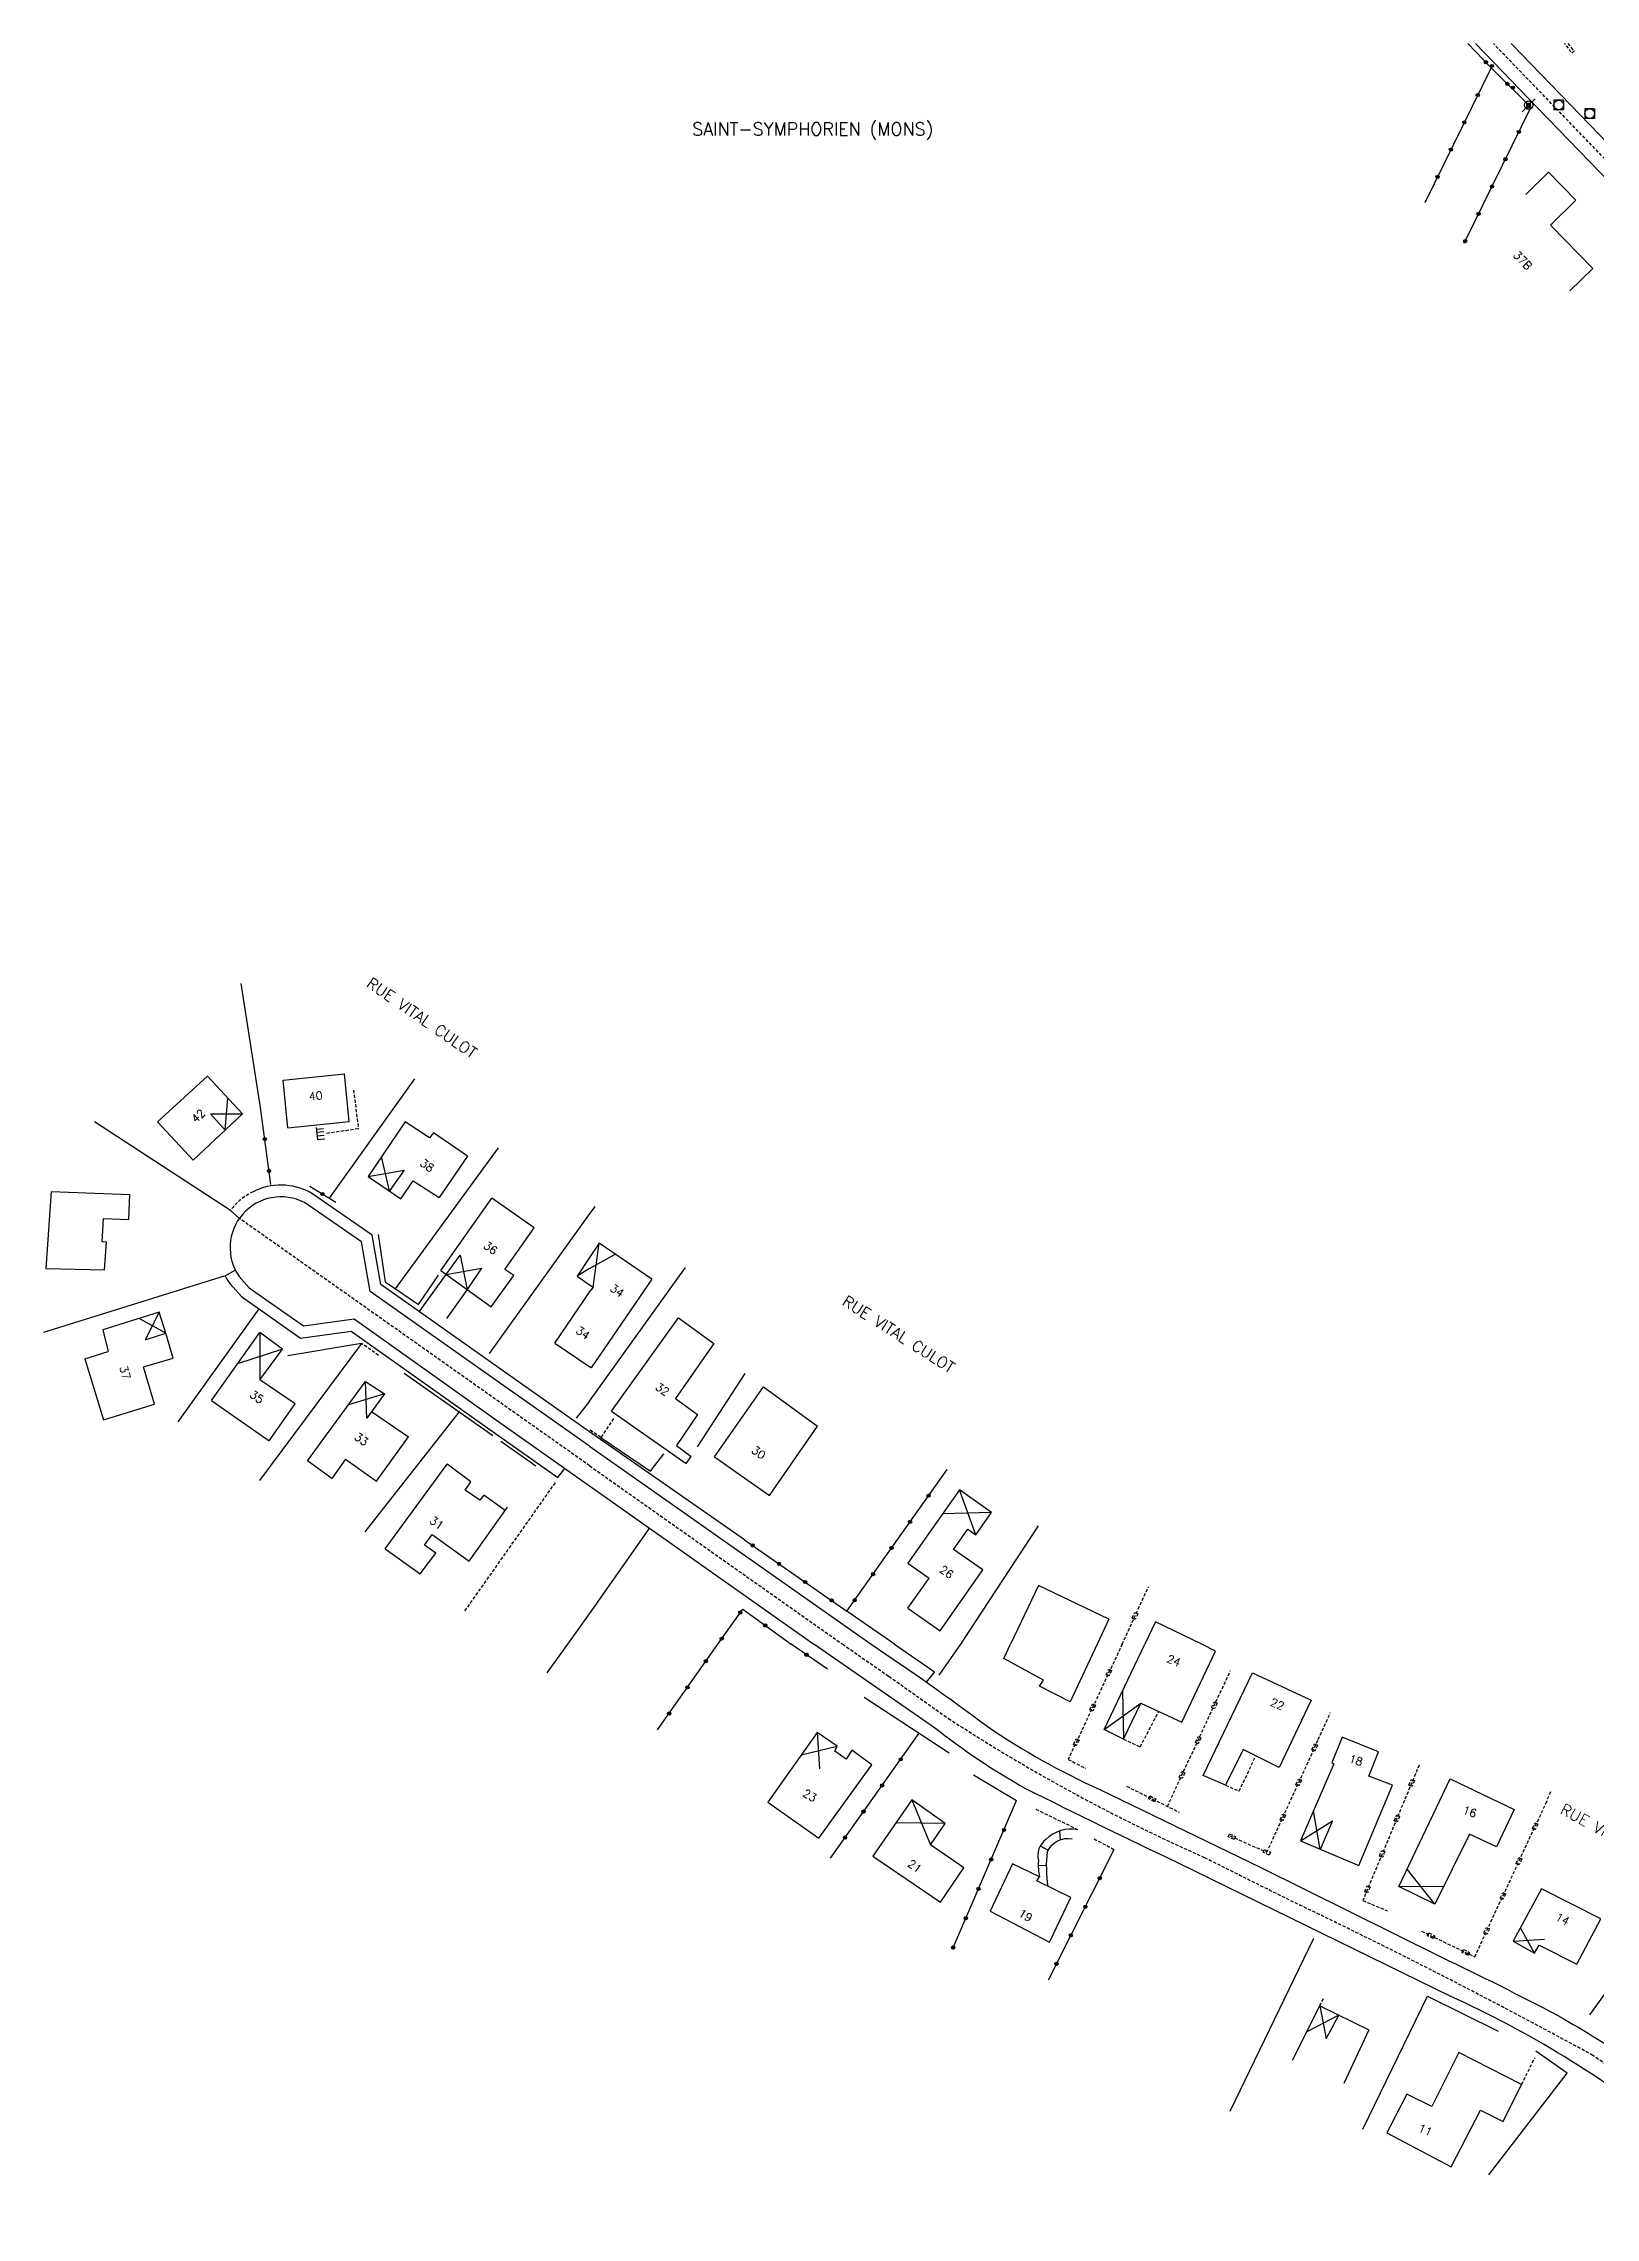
# Model space of a CAD drawing. Header units: millimetres. Extents: x 123000 to 124000, y 125000 to 126000.
# Drawn here: x 123414.7 to 123657, y 125660.5 to 126000 of the extents above; entities that cross this region are included whole.
import ezdxf
from ezdxf.enums import TextEntityAlignment as Align

# ---------------------------------------------------------------- set-up
doc = ezdxf.new("R2010")
doc.units = ezdxf.units.MM
doc.linetypes.add('DASHED', pattern=[0.75, 0.5, -0.25])
doc.layers.get('0').update_dxf_attribs({"linetype": 'CONTINUOUS'})
for name, color, linetype in [('W0001', 6, 'DASHED'), ('W0008', 7, 'CONTINUOUS'), ('W0100', 7, 'CONTINUOUS'), ('W0112', 1, 'DASHED'), ('W0310', 3, 'CONTINUOUS'), ('W0322', 7, 'CONTINUOUS'), ('W0420', 7, 'CONTINUOUS'), ('W0471', 7, 'CONTINUOUS'), ('W0980', 7, 'CONTINUOUS'), ('W0989', 7, 'CONTINUOUS'), ('W0991', 7, 'CONTINUOUS')]:
    doc.layers.add(name, color=color, linetype=linetype)
doc.styles.get("Standard").update_dxf_attribs({"font": 'romans.shx', "width": 0.85})

# ---------------------------------------------------------------- blocks, each defined once
blk = doc.blocks.new('T471')
for p, q in [((-0.333334, 0.333334), (-0.333334, -0.333334)), ((-0.333334, 0.333334), (0.333334, 0.333334)), ((-0.333334, 0), (0, 0)), ((0.500001, 0.500001), (1.000002, 1.000002)), ((-0.500001, -0.500001), (-1.000002, -1.000002)), ((-0.333334, -0.333334), (0.333334, -0.333334))]:
    blk.add_line(p, q)
blk.add_ellipse((0, 0), major_axis=(0.471405, 0.471405), ratio=1, start_param=5.4977871438, end_param=11.780972451)
blk = doc.blocks.new('t322o')
at = {"color": 0, "linetype": 'Continuous'}
for radius in [0.25, 0.15]:
    blk.add_circle((0, 0), radius, dxfattribs=at)
blk = doc.blocks.new('T420')
for p, q in [((0.75, 0.75), (-0.75, 0.75)), ((-0.75, 0.75), (-0.75, -0.75)), ((0.75, 0.75), (0.75, -0.75)), ((0.75, -0.75), (-0.75, -0.75))]:
    blk.add_line(p, q)
blk.add_ellipse((0, 0), major_axis=(-0.53, 0.53), ratio=1, start_param=3.926991, end_param=10.210176)

msp = doc.modelspace()

# ---------------------------------------------------------------- linework, layer by layer
at = {"layer": 'W0001', "flags": 128}
msp.add_lwpolyline([(123833.2, 125777.18), (123801.58, 125813.94), (123777.26, 125842.31), (123758.68, 125864.77), (123740.55, 125886.8), (123717.74, 125914.53), (123697.18, 125939.51), (123687.62, 125951), (123679.79, 125959.84), (123672.25, 125967.69), (123659.53, 125980.9), (123650.9, 125989.84), (123641.1, 126000)], dxfattribs=at)
at = {"layer": 'W0001'}
for points in [[(123500, 125777.86), (123445.31, 125816.51)], [(123500, 125777.86), (123539.48, 125750)]]:
    msp.add_lwpolyline(points, dxfattribs=at)
msp.add_lwpolyline([(123539.48, 125750), (123546.72, 125744.98), (123556.03, 125738.39, 0.040357), (123595.98, 125716.69, 0.000354), (123611.01, 125709.19, -0.013454), (123656.63, 125685.77, -0.000942), (123692.88, 125659.86), (123710.64, 125646.75), (123726.06, 125635.44), (123733.6, 125628.85, -0.013194), (123742.4, 125620.16)], format="xyb", dxfattribs=at)
at = {"layer": 'W0008', "flags": 128}
msp.add_lwpolyline([(123831.17, 125776.47), (123797.01, 125816.21), (123777.1, 125839.41), (123773.81, 125843.29), (123769.28, 125848.73), (123761.16, 125858.61), (123728.47, 125898.34), (123692.34, 125942.2), (123685.9, 125949.95, 0.006026), (123685.34, 125950.6, 0.0011), (123682.26, 125954.11, 0.001166), (123679.92, 125956.74, 0.004111), (123679.25, 125957.48, 0.003678), (123678.11, 125958.7, 0.001816), (123675.77, 125961.15), (123662.47, 125974.95), (123648.02, 125989.92), (123638.32, 126000)], format="xyb", dxfattribs=at)
msp.add_lwpolyline([(123643.88, 126000), (123651.59, 125992.01), (123666.69, 125976.36)], dxfattribs=at)
at = {"layer": 'W0008'}
for points in [[(123500, 125780.94), (123486.58, 125790.37), (123465.75, 125805.1), (123464.4, 125812.83), (123455.48, 125818.96, 0.785109), (123445.29, 125807.4), (123446.85, 125805.66), (123455.31, 125799.7), (123463.24, 125800.8), (123485.1, 125785.26), (123500, 125774.75)], [(123500, 125783.16), (123487.63, 125791.86), (123467.42, 125806.16), (123466.06, 125813.9), (123456.43, 125820.53, 0.243498), (123447.45, 125820.67, 0.243498)], [(123443.09, 125807.52, 0.038033), (123443.86, 125806.26), (123445.63, 125804.29), (123454.84, 125797.8), (123462.77, 125798.9), (123484.04, 125783.77), (123495.05, 125776.01)], [(123500, 125537.63, -0.041189), (123526.58, 125540.87, -0.038014), (123554.46, 125537.32, 0.047182), (123573.3, 125534.67, 0.120565), (123594.41, 125538.46, 0.048168), (123621.66, 125550.87, -0.002498), (123634.05, 125557.94), (123656.93, 125571.47), (123690.48, 125591.47), (123715.97, 125606.46, 0.092445), (123727.85, 125617.45, 0.343053), (123728.1, 125629.25, 0.134183), (123723.39, 125633.67), (123700.14, 125650.58), (123668.63, 125674.03, 0.062286), (123634.33, 125695.02), (123591.93, 125715.8, -0.004878), (123567.98, 125727.47, -0.039251), (123553.83, 125736.94), (123534.99, 125750)], [(123543.97, 125750, -0.013407), (123562.04, 125737.19, 0.045651), (123579.67, 125727.31), (123604.7, 125715.17), (123632.89, 125701.16, -0.009652), (123651.17, 125692, -0.028414), (123675.61, 125676.05), (123701.39, 125657.36), (123735.7, 125632.02, 0.258738), (123749.79, 125629.56, 0.200415)]]:
    msp.add_lwpolyline(points, format="xyb", dxfattribs=at)
for points in [[(123443.93, 125817.72), (123445.31, 125816.51)], [(123443.09, 125807.52), (123444.68, 125808.41)], [(123524.19, 125766.31), (123500, 125783.16)], [(123500, 125780.94), (123543.97, 125750)], [(123495.05, 125776.01), (123496.15, 125777.46)], [(123500, 125774.75), (123534.99, 125750)], [(123547.59, 125750), (123540.17, 125755.17)], [(123547.59, 125750), (123553.86, 125745.67), (123552.56, 125744.09)]]:
    msp.add_lwpolyline(points, dxfattribs=at)
at = {"layer": 'W0100', "flags": 128}
msp.add_lwpolyline([(123653, 125961.36), (123656.6, 125964.88), (123650.02, 125971.63), (123653.97, 125975.54), (123649.71, 125979.91), (123646.13, 125976.42)], dxfattribs=at)
at = {"layer": 'W0100'}
for points in [[(123432.54, 125831.56), (123440.36, 125838.7)], [(123445.83, 125832.83), (123440.36, 125838.7)], [(123452.13, 125838.11), (123461.72, 125839.1)], [(123452.89, 125830.66), (123452.13, 125838.11)], [(123462.48, 125831.64), (123461.72, 125839.1)], [(123438.08, 125825.61), (123445.83, 125832.83)], [(123443.1, 125830.28), (123440.82, 125832.81), (123445.83, 125832.83)], [(123443.1, 125830.28), (123443.5, 125835.33)], [(123438.08, 125825.61), (123432.54, 125831.56)], [(123452.89, 125830.66), (123462.48, 125831.64)], [(123457.29, 125830.7), (123457.49, 125828.81), (123458.64, 125828.92)], [(123457.32, 125830.43), (123458.46, 125830.55)], [(123457.37, 125829.95), (123458.52, 125830.07)], [(123457.43, 125829.38), (123458.58, 125829.51)], [(123475, 125829.1), (123471.22, 125831.58), (123465.4, 125823.04), (123470.54, 125819.57), (123472.46, 125822.36), (123476.49, 125819.76)], [(123475.62, 125829.87), (123475, 125829.1)], [(123480.94, 125826.2), (123475.62, 125829.87)], [(123465.4, 125823.04), (123471.03, 125824.03), (123468.74, 125820.78), (123467.53, 125826.16)], [(123480.94, 125826.2), (123476.49, 125819.76)], [(123415.94, 125820.72), (123415.08, 125808.65)], [(123415.94, 125820.72), (123428.24, 125820.22)], [(123424.25, 125808.44), (123424.59, 125812.76), (123423.91, 125812.84), (123424.08, 125816.49), (123428.07, 125816.32), (123428.24, 125820.22)], [(123476.76, 125808.38), (123484.75, 125819.64)], [(123488.18, 125807.56), (123486.76, 125808.51), (123491.35, 125815), (123484.75, 125819.64)], [(123501.47, 125812.63), (123500, 125810.38)], [(123500.53, 125805.78), (123501.47, 125812.63)], [(123509.69, 125807.01), (123501.47, 125812.63)], [(123473.4, 125801.92), (123479.78, 125810.75), (123480.9, 125805.38), (123477.67, 125800.84)], [(123500, 125810.38), (123498.04, 125807.5), (123500, 125806.14)], [(123500, 125808.66), (123503.99, 125810.91)], [(123415.08, 125808.65), (123424.25, 125808.44)], [(123476.76, 125808.38), (123484.64, 125802.67)], [(123477.62, 125807.76), (123483.13, 125808.7), (123480.9, 125805.38)], [(123484.64, 125802.67), (123488.18, 125807.56)], [(123500, 125808.66), (123498.04, 125807.5)], [(123500, 125806.14), (123500.53, 125805.78), (123500.21, 125805.29)], [(123509.69, 125807.01), (123500.24, 125793.17)], [(123494.58, 125797.03), (123500.21, 125805.29)], [(123432.06, 125787.48), (123430.35, 125793.33), (123434.97, 125794.67), (123433.84, 125798.57), (123432.82, 125801.85), (123423.98, 125799.08), (123424.86, 125795.72)], [(123433.84, 125798.57), (123429.66, 125800.86)], [(123432.82, 125801.85), (123430.59, 125797.54)], [(123503.4, 125786.37), (123513.88, 125800.96)], [(123513.88, 125800.96), (123519.41, 125796.97), (123513.42, 125788.37), (123516.85, 125785.88), (123513.55, 125781.02), (123515.83, 125779.31)], [(123421.19, 125794.56), (123424.86, 125795.72)], [(123430.59, 125797.54), (123433.84, 125798.57)], [(123440.96, 125788.07), (123448.53, 125798.67)], [(123452.03, 125796.1), (123445.02, 125793.76)], [(123454.01, 125787.56), (123448.53, 125791.28), (123452.03, 125796.1), (123448.53, 125798.67), (123448.53, 125791.28)], [(123494.58, 125797.03), (123500.01, 125793.32)], [(123421.19, 125794.56), (123424.08, 125785.05)], [(123500.24, 125793.17), (123500.01, 125793.32)], [(123459.76, 125775.85), (123455.96, 125778.62), (123465, 125791.03), (123467.98, 125789.08), (123465.2, 125785.29), (123465, 125791.03)], [(123467.98, 125789.08), (123462.34, 125787.38)], [(123519.5, 125779.28), (123527.14, 125790.18)], [(123527.14, 125790.18), (123535.56, 125784.07)], [(123424.08, 125785.05), (123432.06, 125787.48)], [(123440.96, 125788.07), (123449.96, 125781.77)], [(123449.96, 125781.77), (123454.01, 125787.56)], [(123465.97, 125786.33), (123471.71, 125782.37)], [(123503.4, 125786.37), (123515.09, 125778.24)], [(123466.75, 125775.44), (123471.71, 125782.37)], [(123528.07, 125773.23), (123535.56, 125784.07)], [(123461.89, 125778.92), (123459.76, 125775.85)], [(123461.89, 125778.92), (123466.75, 125775.44)], [(123515.09, 125778.24), (123515.83, 125779.31)], [(123519.5, 125779.28), (123528.07, 125773.23)], [(123468.09, 125764.9), (123477.76, 125778.12)], [(123486.83, 125770.87), (123483.46, 125773.25), (123482.87, 125772.49), (123480.57, 125774.06), (123481.47, 125775.33), (123477.76, 125778.12)], [(123561.4, 125761.6), (123556.82, 125764.76), (123559.04, 125767.96), (123560.28, 125767.07), (123562.72, 125770.57), (123557.76, 125774.11), (123549.68, 125762.67), (123552.99, 125760.33)], [(123560.28, 125767.07), (123557.76, 125774.11)], [(123476.01, 125764.22), (123474.2, 125765.48), (123475.39, 125767.14), (123481.17, 125762.98), (123487.2, 125771.39)], [(123562.72, 125770.57), (123555.11, 125770.36)], [(123468.09, 125764.9), (123473.54, 125760.96)], [(123473.54, 125760.96), (123476.01, 125764.22)], [(123554.7, 125752.09), (123561.4, 125761.6)], [(123549.68, 125755.64), (123552.99, 125760.33)], [(123570.06, 125759.16), (123565.68, 125750)], [(123581.05, 125753.89), (123570.06, 125759.16)], [(123549.68, 125755.64), (123554.7, 125752.09)], [(123581.05, 125753.89), (123579.25, 125750)], [(123595.57, 125750), (123588.36, 125753.51), (123586.66, 125750)], [(123579.25, 125750), (123575.01, 125741.02), (123570.22, 125743.44), (123570.87, 125744.38), (123564.66, 125747.74), (123565.68, 125750)], [(123583.35, 125735.18), (123580.33, 125736.69), (123586.66, 125750)], [(123583.35, 125735.18), (123586.07, 125740.76), (123592.46, 125737.84), (123597.69, 125748.9), (123595.57, 125750)], [(123595.79, 125729.47), (123603.49, 125745.53), (123612.65, 125741.26), (123607.65, 125730.76), (123602.03, 125733.57), (123599.28, 125727.96), (123595.79, 125729.47)], [(123583.19, 125742.7), (123583.35, 125735.18)], [(123580.33, 125736.69), (123586.07, 125740.76)], [(123538.63, 125734.06), (123535.51, 125736.23), (123527.8, 125725.32), (123535.76, 125719.69), (123544.07, 125731.15), (123540.95, 125733.42), (123540.06, 125732.04), (123538.28, 125733.27), (123538.63, 125734.06)], [(123535.51, 125736.23), (123535.86, 125730.51)], [(123610.95, 125719.26), (123620.06, 125715.42), (123625.33, 125727.96), (123621.66, 125729.39), (123623.15, 125733.17), (123617.48, 125735.46), (123615.89, 125731.46), (123616.17, 125731.33), (123610.95, 125719.26), (123615.99, 125722.41), (123614.06, 125717.95), (123612.99, 125723.99)], [(123533.04, 125732.74), (123538.63, 125734.06)], [(123626.33, 125712.13), (123634.33, 125728.96), (123644.32, 125724.16), (123641.57, 125718.34), (123637.35, 125720.33), (123631.95, 125709.38), (123626.33, 125712.13), (123633.35, 125712.22)], [(123554.8, 125709.72), (123558.43, 125715.07), (123553.22, 125718.65), (123555.5, 125722), (123550.28, 125725.68), (123544.19, 125716.88), (123554.8, 125709.72)], [(123550.28, 125725.68), (123553.22, 125718.65)], [(123555.5, 125722), (123547.82, 125722.12)], [(123573.36, 125720.82), (123573.47, 125719.46)], [(123570.35, 125718.49), (123571.57, 125717.84)], [(123571.78, 125703.44), (123575.13, 125710.42), (123569.79, 125713.02), (123570.21, 125713.64), (123566.03, 125715.67), (123562.51, 125708.31), (123571.78, 125703.44)], [(123570.03, 125715.48), (123571.35, 125715.43)], [(123631.95, 125709.38), (123627.64, 125714.88)], [(123654.1, 125700.01), (123657.86, 125707.1), (123648.58, 125711.78), (123644.19, 125703.61), (123647.53, 125701.73), (123648.24, 125702.97), (123654.1, 125700.01)], [(123644.19, 125703.61), (123649.07, 125703.91)], [(123647.53, 125701.73), (123645.3, 125705.68)], [(123609.75, 125685.01), (123613.97, 125693.53), (123621.65, 125689.76), (123617.74, 125681.37)], [(123613.97, 125693.53), (123614.99, 125688.34), (123616.95, 125692.07), (123611.95, 125689.46)], [(123645.5, 125681.23), (123635.71, 125686.22), (123631.46, 125677.8), (123627.59, 125679.74), (123624.47, 125673.69), (123634.52, 125668.39), (123639.08, 125677.24), (123642.63, 125675.43), (123645.5, 125681.23)]]:
    msp.add_lwpolyline(points, dxfattribs=at)
for points in [[(123576.24, 125721, 0.250821), (123571.23, 125719.51, 0.300279), (123570.06, 125716.19, 0.064108), (123570.21, 125713.64, 1.328773)], [(123571.59, 125712.14, -0.064683), (123571.47, 125717.63, -0.34739), (123575.34, 125719.59, 0.376479)]]:
    msp.add_lwpolyline(points, format="xyb", dxfattribs=at)
at = {"layer": 'W0112'}
for p, q in [((123584.72, 125754.05), (123585.13, 125754.96)), ((123585.13, 125754.96), (123585.59, 125754.75)), ((123585.59, 125754.75), (123585.17, 125753.84)), ((123585.17, 125753.84), (123584.72, 125754.05)), ((123580.62, 125745.2), (123581.04, 125746.1)), ((123581.07, 125744.99), (123580.62, 125745.2)), ((123581.04, 125746.1), (123581.49, 125745.89)), ((123581.49, 125745.89), (123581.07, 125744.99)), ((123578.07, 125739.76), (123578.5, 125740.67)), ((123578.53, 125739.55), (123578.07, 125739.76)), ((123578.5, 125740.67), (123578.95, 125740.46)), ((123578.95, 125740.46), (123578.53, 125739.55)), ((123597.08, 125740.09), (123597.5, 125741)), ((123597.53, 125739.88), (123597.08, 125740.09)), ((123597.5, 125741), (123597.96, 125740.79)), ((123597.96, 125740.79), (123597.53, 125739.88)), ((123575.53, 125734.33), (123575.95, 125735.24)), ((123575.98, 125734.12), (123575.53, 125734.33)), ((123575.95, 125735.24), (123576.4, 125735.02)), ((123576.4, 125735.02), (123575.98, 125734.12)), ((123594.56, 125734.65), (123594.98, 125735.56)), ((123595.01, 125734.44), (123594.56, 125734.65)), ((123594.98, 125735.56), (123595.43, 125735.35)), ((123595.43, 125735.35), (123595.01, 125734.44)), ((123612.75, 125733.52), (123613.17, 125734.43)), ((123613.17, 125734.43), (123613.62, 125734.22)), ((123613.21, 125733.31), (123612.75, 125733.52)), ((123613.62, 125734.22), (123613.21, 125733.31)), ((123592.03, 125729.21), (123592.45, 125730.11)), ((123592.49, 125729), (123592.03, 125729.21)), ((123592.45, 125730.11), (123592.91, 125729.9)), ((123592.91, 125729.9), (123592.49, 125729)), ((123610.27, 125728.05), (123610.68, 125728.96)), ((123610.72, 125727.85), (123610.27, 125728.05)), ((123610.68, 125728.96), (123611.14, 125728.76)), ((123611.14, 125728.76), (123610.72, 125727.85)), ((123627.91, 125727.96), (123628.29, 125728.88)), ((123628.37, 125727.77), (123627.91, 125727.96)), ((123628.29, 125728.88), (123628.75, 125728.69)), ((123628.75, 125728.69), (123628.37, 125727.77)), ((123587.27, 125725.84), (123587.49, 125726.29)), ((123588.16, 125725.39), (123587.27, 125725.84)), ((123587.49, 125726.29), (123588.38, 125725.84)), ((123588.38, 125725.84), (123588.16, 125725.39)), ((123607.78, 125722.59), (123608.2, 125723.5)), ((123608.24, 125722.39), (123607.78, 125722.59)), ((123608.2, 125723.5), (123608.65, 125723.3)), ((123608.65, 125723.3), (123608.24, 125722.39)), ((123625.6, 125722.42), (123625.99, 125723.34)), ((123626.07, 125722.22), (123625.6, 125722.42)), ((123625.99, 125723.34), (123626.45, 125723.15)), ((123626.45, 125723.15), (123626.07, 125722.22)), ((123647.17, 125721.2), (123647.59, 125722.11)), ((123647.63, 125720.99), (123647.17, 125721.2)), ((123647.59, 125722.11), (123648.05, 125721.9)), ((123648.05, 125721.9), (123647.63, 125720.99)), ((123599.7, 125719.92), (123599.91, 125720.38)), ((123600.61, 125719.51), (123599.7, 125719.92)), ((123599.91, 125720.38), (123600.82, 125719.97)), ((123600.82, 125719.97), (123600.61, 125719.51)), ((123605.17, 125717.46), (123605.38, 125717.92)), ((123606.08, 125717.05), (123605.17, 125717.46)), ((123605.38, 125717.92), (123606.29, 125717.51)), ((123606.29, 125717.51), (123606.08, 125717.05)), ((123623.3, 125716.88), (123623.68, 125717.8)), ((123623.68, 125717.8), (123624.15, 125717.61)), ((123624.15, 125717.61), (123623.76, 125716.68)), ((123623.76, 125716.68), (123623.3, 125716.88)), ((123644.65, 125715.76), (123645.07, 125716.66)), ((123645.1, 125715.55), (123644.65, 125715.76)), ((123645.07, 125716.66), (123645.52, 125716.45)), ((123645.52, 125716.45), (123645.1, 125715.55)), ((123621, 125711.34), (123621.38, 125712.26)), ((123621.46, 125711.14), (123621, 125711.34)), ((123621.38, 125712.26), (123621.84, 125712.07)), ((123621.84, 125712.07), (123621.46, 125711.14)), ((123642.13, 125710.31), (123642.55, 125711.22)), ((123642.55, 125711.22), (123643, 125711.01)), ((123643, 125711.01), (123642.58, 125710.1)), ((123642.58, 125710.1), (123642.13, 125710.31)), ((123630.81, 125704.45), (123631.03, 125704.9)), ((123631.71, 125704.02), (123630.81, 125704.45)), ((123631.03, 125704.9), (123631.93, 125704.47)), ((123631.93, 125704.47), (123631.71, 125704.02)), ((123639.61, 125704.87), (123640.03, 125705.77)), ((123640.06, 125704.66), (123639.61, 125704.87)), ((123640.03, 125705.77), (123640.48, 125705.56)), ((123640.48, 125705.56), (123640.06, 125704.66)), ((123636.22, 125701.85), (123636.43, 125702.3)), ((123637.12, 125701.42), (123636.22, 125701.85)), ((123636.43, 125702.3), (123637.34, 125701.87)), ((123637.34, 125701.87), (123637.12, 125701.42))]:
    msp.add_line(p, q, dxfattribs=at)
at = {"layer": 'W0112', "flags": 128}
for points in [[(123653.7, 125998.78), (123653.33, 125998.47), (123653.02, 125998.84), (123653.08, 125998.91), (123652.21, 126000)], [(123652.72, 126000), (123653.7, 125998.78)]]:
    msp.add_lwpolyline(points, dxfattribs=at)
at = {"layer": 'W0112'}
for points in [[(123463.15, 125836.55), (123463.89, 125830.48), (123458.75, 125829.74)], [(123467.05, 125795.1), (123464.38, 125796.98)], [(123503.75, 125785.23), (123501.75, 125782.3), (123500.07, 125783.42)], [(123480.53, 125755.19), (123494.71, 125775.3)], [(123583.14, 125750), (123587.27, 125759.02)], [(123583.14, 125750), (123574.71, 125732), (123577.41, 125730.6)], [(123590.2, 125724.67), (123600.04, 125745.88)], [(123583.35, 125735.18), (123585.96, 125733.97), (123588.84, 125739.49)], [(123600, 125720.06), (123605.73, 125717.49), (123613.75, 125735.11), (123615.66, 125739.33)], [(123599.28, 125727.96), (123601.41, 125727.06), (123604.01, 125732.58)], [(123629.49, 125731.11), (123620.7, 125709.96), (123624.49, 125708.37)], [(123583.82, 125727.81), (123592.04, 125723.76)], [(123576.24, 125721), (123569.59, 125724.24)], [(123629.89, 125705.17), (123638.18, 125701.18), (123649.27, 125725.13), (123650.06, 125727.02)], [(123578.75, 125719.59), (123581.9, 125717.91)], [(123613.97, 125693.53), (123614.68, 125694.82)], [(123645.5, 125681.23), (123647.56, 125685.41)]]:
    msp.add_lwpolyline(points, dxfattribs=at)
msp.add_lwpolyline([(123447.45, 125820.67, 0.119475), (123443.93, 125817.72)], format="xyb", dxfattribs=at)
at = {"layer": 'W0310'}
for points in [[(123448.63, 125833.83), (123445.58, 125853.19)], [(123459.37, 125819.64), (123472.69, 125838.28)], [(123443.93, 125817.72), (123422.72, 125831.58)], [(123469.7, 125805.5), (123485.75, 125827.53)], [(123484.35, 125795.41), (123500, 125817.16)], [(123500, 125817.16), (123500.86, 125818.36)], [(123466.97, 125813.97), (123468.06, 125806.6), (123473.3, 125803.06), (123476.4, 125807.61)], [(123443.09, 125807.52), (123414.74, 125798.67)], [(123500, 125787.96), (123514.97, 125808.84)], [(123448.34, 125802.38), (123435.69, 125784.71)], [(123464.38, 125796.98), (123448.46, 125775.54)], [(123464.38, 125796.98), (123452.88, 125795.04)], [(123484.91, 125782.52), (123471.05, 125792.29)], [(123516.85, 125780.84), (123524.27, 125792.3)], [(123479.6, 125786.26), (123464.9, 125767.54)], [(123500, 125787.96), (123497.88, 125785.31)], [(123501.75, 125782.3), (123509.48, 125777.01), (123511.6, 125779.75)], [(123491.6, 125777.8), (123486.16, 125781.64)], [(123542.87, 125741.74), (123556.14, 125733.01)], [(123559.95, 125729.6), (123566.66, 125725.56)], [(123599.99, 125677.06), (123613.07, 125704.08)], [(123620.73, 125674.25), (123630.78, 125695.04), (123641.84, 125689.57)], [(123640.39, 125667.14), (123652.62, 125682.98), (123647.69, 125686.41)]]:
    msp.add_lwpolyline(points, dxfattribs=at)
at = {"layer": 'W0322', "flags": 128}
for points in [[(123637.11, 126000), (123640.75, 125996.21), (123646.96, 125990.04), (123636.5, 125968.76)], [(123640.75, 125996.21), (123630.38, 125975.11)]]:
    msp.add_lwpolyline(points, dxfattribs=at)
at = {"layer": 'W0322'}
for points in [[(123450.24, 125821.79), (123448.63, 125833.83)], [(123456.33, 125821.51), (123460.36, 125819.03)], [(123524.19, 125766.31), (123540.17, 125755.17), (123555.8, 125777.27)], [(123520.01, 125750), (123523.89, 125755.47), (123531.46, 125750)], [(123510.6, 125736.6), (123520.01, 125750)], [(123537.14, 125746.1), (123531.46, 125750)], [(123537.6, 125716.6), (123551.45, 125736.09)], [(123556.63, 125702.36), (123566.66, 125725.56)], [(123571.63, 125697.6), (123581.9, 125717.91)]]:
    msp.add_lwpolyline(points, dxfattribs=at)
for centre, radius in [((123449.29, 125828.87), 0.25), ((123449.29, 125828.87), 0.15), ((123449.95, 125823.92), 0.25), ((123449.95, 125823.92), 0.15), ((123458.29, 125820.3), 0.25), ((123458.29, 125820.3), 0.15), ((123552.91, 125773.19), 0.25), ((123552.91, 125773.19), 0.15), ((123550.03, 125769.11), 0.25), ((123550.03, 125769.11), 0.15), ((123525.46, 125765.42), 0.25), ((123525.46, 125765.42), 0.15), ((123547.14, 125765.03), 0.25), ((123547.14, 125765.03), 0.15), ((123529.56, 125762.56), 0.25), ((123529.56, 125762.56), 0.15), ((123533.66, 125759.71), 0.25), ((123533.66, 125759.71), 0.15), ((123544.25, 125760.94), 0.25), ((123544.25, 125760.94), 0.15), ((123523.51, 125754.94), 0.25), ((123523.51, 125754.94), 0.15), ((123537.77, 125756.85), 0.25), ((123537.77, 125756.85), 0.15), ((123541.37, 125756.86), 0.25), ((123541.37, 125756.86), 0.15), ((123527.41, 125752.93), 0.25), ((123527.41, 125752.93), 0.15), ((123520.62, 125750.86), 0.25), ((123520.62, 125750.86), 0.15), ((123533.87, 125748.35), 0.25), ((123533.87, 125748.35), 0.15), ((123518.14, 125747.34), 0.25), ((123518.14, 125747.34), 0.15), ((123515.27, 125743.25), 0.25), ((123515.27, 125743.25), 0.15), ((123512.4, 125739.16), 0.25), ((123512.4, 125739.16), 0.15), ((123548.56, 125732.02), 0.25), ((123548.56, 125732.02), 0.15), ((123545.66, 125727.94), 0.25), ((123545.66, 125727.94), 0.15), ((123542.76, 125723.86), 0.25), ((123542.76, 125723.86), 0.15), ((123564.68, 125720.97), 0.25), ((123564.68, 125720.97), 0.15), ((123539.87, 125719.79), 0.25), ((123539.87, 125719.79), 0.15), ((123562.69, 125716.38), 0.25), ((123562.69, 125716.38), 0.15), ((123560.71, 125711.79), 0.25), ((123560.71, 125711.79), 0.15), ((123579.64, 125713.45), 0.25), ((123579.64, 125713.45), 0.15), ((123558.72, 125707.2), 0.25), ((123558.72, 125707.2), 0.15), ((123577.39, 125708.99), 0.25), ((123577.39, 125708.99), 0.15), ((123575.13, 125704.53), 0.25), ((123575.13, 125704.53), 0.15), ((123556.74, 125702.61), 0.25), ((123556.74, 125702.61), 0.15), ((123572.88, 125700.06), 0.25), ((123572.88, 125700.06), 0.15)]:
    msp.add_circle(centre, radius, dxfattribs=at)
at = {"layer": 'W0989'}
for points in [[(123557.93, 125750), (123570.06, 125768.5)], [(123500, 125754.74), (123509.3, 125768)], [(123496.58, 125750), (123500, 125754.74)], [(123493.35, 125745.5), (123496.58, 125750)], [(123554.56, 125745.14), (123557.93, 125750)], [(123656.15, 125692.12), (123670.51, 125711.94)]]:
    msp.add_lwpolyline(points, dxfattribs=at)

# ---------------------------------------------------------------- block references
at = {"layer": 'W0322'}
for p, rotation in [((123639.92, 125997.07), 313.7835694443183), ((123640.86, 125996.48), 125.7462378251268), ((123643.27, 125993.7), 315.2341757537375), ((123644.12, 125993.1), 125.7462378251268), ((123638.65, 125991.95), 243.8283539208058), ((123646.65, 125990.36), 315.2341757537375), ((123636.56, 125987.68), 243.8283539208058), ((123645.06, 125986.18), 243.8283539208105), ((123634.46, 125983.42), 243.8283539208058), ((123642.97, 125981.92), 243.8283539208105), ((123632.37, 125979.16), 243.8283539208058), ((123640.87, 125977.65), 243.8283539208105), ((123638.78, 125973.39), 243.8283539208105), ((123636.68, 125969.13), 243.8283539208105)]:
    msp.add_blockref('t322o', p, dxfattribs=dict(at, rotation=rotation))
at = {"layer": 'W0420'}
for p in [(123651.28, 125990.38), (123656.11, 125989.03)]:
    msp.add_blockref('T420', p, dxfattribs=at)
at = {"layer": 'W0471'}
msp.add_blockref('T471', (123646.59, 125990.35), dxfattribs=at)

# ---------------------------------------------------------------- texts
at = {"layer": 'W0980'}
msp.add_text('SAINT-SYMPHORIEN (MONS)', height=2, dxfattribs=at).set_placement((123534.83, 125986.49), align=Align.MIDDLE)
at = {"layer": 'W0989'}
for rotation, p in [(325.4649, (123473.81, 125847.82)), (327.3932, (123548.25, 125798.4)), (331.6591, (123660.65, 125719.63))]:
    msp.add_text('RUE VITAL CULOT', height=1.75, rotation=rotation, dxfattribs=at).set_placement(p, align=Align.MIDDLE)
at = {"layer": 'W0991'}
for s, rotation, p in [('37B', 314.2472, (123645.66, 125966.12)), ('40', 5.8591, (123457.23, 125835.63)), ('42', 42.9567, (123438.89, 125832.51)), ('38', 325.3733, (123474.63, 125824.77)), ('36', 324.09, (123484.54, 125811.88)), ('34', 325.6512, (123504.3, 125805.22)), ('34', 325.6966, (123498.96, 125798.62)), ('37', 286.8991, (123427.48, 125792.41)), ('35', 325.0117, (123448.04, 125788.61)), ('32', 325.1823, (123511.36, 125789.81)), ('33', 324.4211, (123464.38, 125782.01)), ('30', 324.7689, (123526.38, 125779.93)), ('31', 324.1692, (123476.12, 125768.94)), ('26', 324.7755, (123555.72, 125761.28)), ('24', 337.6425, (123591.21, 125747.43)), ('22', 337.1325, (123607.36, 125740.63)), ('18', 342.5712, (123619.63, 125731.87)), ('23', 328.7648, (123534.37, 125726.37)), ('16', 340.0375, (123637.41, 125723.84)), ('21', 324.07, (123550.76, 125715.34)), ('19', 328.9196, (123568.06, 125707.64)), ('14', 331.8482, (123651.89, 125707.07)), ('11', 335.7963, (123630.46, 125674.12))]:
    msp.add_text(s, height=1.25, rotation=rotation, dxfattribs=at).set_placement(p, align=Align.MIDDLE)

doc.saveas('drawing.dxf')
